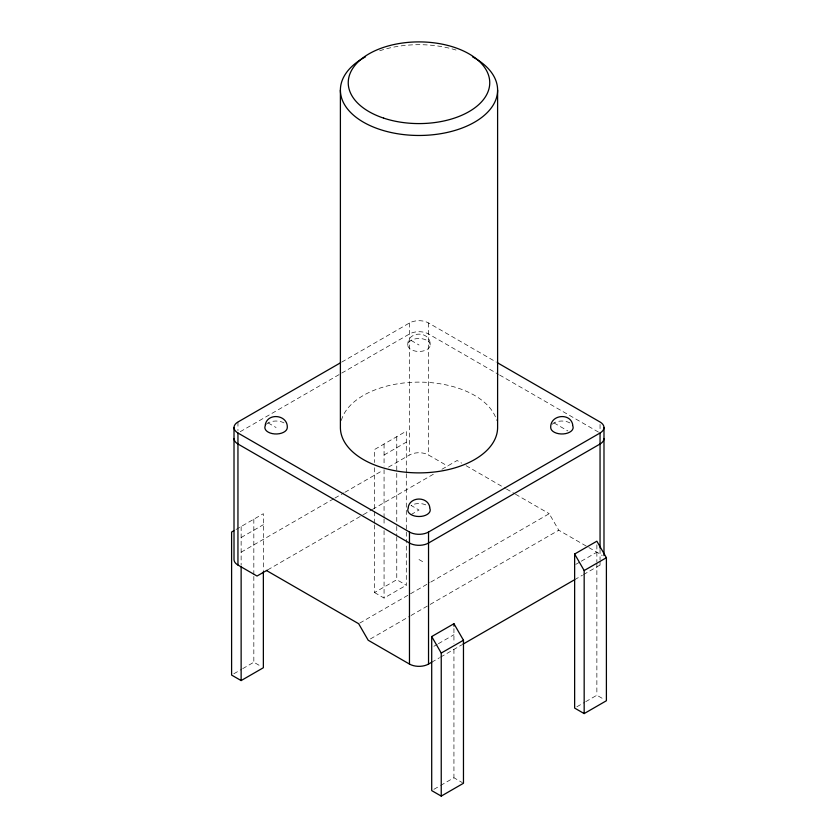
<?xml version="1.0" encoding="UTF-8"?>
<svg xmlns="http://www.w3.org/2000/svg" width="838" height="838" viewBox="0 0 838 838"><rect width="100%" height="100%" fill="white"/><g stroke="black" fill="none" stroke-linecap="round" stroke-linejoin="round"><path stroke-width="0.63" stroke-dasharray="4.19 3.14" d="M407.771 344.984C407.268 330.528 430.732 330.528 430.229 344.984A11.229 6.484 0 0 1 413.385 350.598A11.229 6.484 0 0 1 413.385 339.369A11.229 6.484 0 0 1 430.229 344.984M341.768 362.068L409.468 322.976A13.471 7.783 0 0 1 428.532 322.976L496.232 362.068M240.213 431.706L340.637 373.717M341.768 373.067L409.468 333.985A13.471 7.783 0 0 1 428.532 333.985L498.495 374.377M236.044 529.469L263.362 513.694L263.362 570.489M241.135 537.535L263.362 524.693M384.066 455.013L406.294 442.171M241.135 552.2L333.775 498.715M334.886 498.076L343.831 492.912M344.942 492.262L382.945 470.328M388.507 467.112L409.468 455.013A13.471 7.783 0 0 1 428.532 455.013L447.586 466.012M267.668 569.892L363.011 514.846M363.514 514.553L372.03 509.64M372.543 509.347L435.184 473.177M441.951 469.27L457.119 460.512L461.612 463.11M411.06 514.605L419 510.028L411.06 505.44A11.229 6.484 0 0 1 426.94 505.44M233.823 673.783L241.606 669.29M242.716 668.651L253.83 662.23L261.247 666.514M374.534 524.934L374.534 592.55L396.762 579.707L406.294 585.217L406.294 542.427M374.534 592.55L384.066 598.049L406.294 585.217M359.774 623.074L409.394 594.425M410.526 593.775L429.695 582.703M430.826 582.054L549.225 513.694L558.757 530.203L587.773 546.952M370.438 638.923L409.908 616.14M411.029 615.49L429.077 605.067M430.198 604.418L558.757 530.203M433.927 646.276L437.268 644.349M438.379 643.71L453.934 634.722M575.748 564.393L580.2 561.827M581.31 561.188L596.865 552.2M431.706 662.23L439.489 657.736M440.599 657.097L461.759 644.883M574.638 579.707L582.42 575.214M583.531 574.575L600.05 565.042A13.471 7.783 0 0 0 602.187 563.429M433.927 789.312L439.489 786.107M440.599 785.468L453.934 777.758L462.408 782.65M576.858 706.79L584.641 702.296M585.752 701.657L596.865 695.236L604.282 699.52M499.616 375.026L600.05 433.005M411.06 340.396L419 344.984M553.991 422.918L567.892 430.942M466.106 465.698L505.419 488.397M506.54 489.046L514.406 493.592M515.527 494.242L549.225 513.694M588.884 547.591L600.05 554.033A13.471 7.783 0 0 1 602.187 555.646M268.129 422.918L276.069 427.506M419 559.543L424.908 562.947M600.05 424.447L600.05 430.564M600.05 549.424L600.05 559.836M600.05 561.135L600.05 565.042M596.865 544.868L596.865 561.984M596.865 563.209L596.865 695.236M453.934 628.615L453.934 643.28M453.934 649.398L453.934 777.758M428.532 322.976L428.532 455.013M409.468 322.976L409.468 455.013M406.294 472.402L406.294 431.172L374.534 449.514L374.534 462.513M406.294 473.7L406.294 530.758M406.294 532.057L406.294 541.128M396.762 436.671L396.762 525.101M396.762 526.4L396.762 535.503M396.762 536.802L396.762 579.707M384.066 444.014L384.066 466.012M384.066 469.678L384.066 517.654M384.066 518.952L384.066 525.436M384.066 530.622L384.066 598.049M374.534 467.719L374.534 523.635M253.83 519.193L253.83 575.109M253.83 576.408L253.83 662.23M241.135 526.526L241.135 565.168M237.95 422.006L237.95 430.564M341.359 420.393A78.604 45.388 0 0 1 419 382.118A78.604 45.388 0 0 1 496.641 420.393M266.348 424.258A11.229 6.484 0 0 1 284.009 422.918M552.211 424.258A11.229 6.484 0 0 1 569.871 422.918M379.698 50.772A78.604 45.388 0 0 1 458.302 50.772"/><path stroke-width="1.26" d="M265.217 425.128C267.186 412.306 287.905 414.548 287.298 427.506A11.229 6.484 0 0 1 274.602 433.927A11.229 6.484 0 0 1 265.217 425.83M408.148 507.65C409.782 496.18 428.218 496.18 429.852 507.65M340.637 362.718L237.95 422.006A13.471 7.783 0 0 0 237.95 433.005L237.95 565.042L257.015 576.041L267.165 570.186M233.823 530.747L231.602 532.036L231.602 675.072L241.135 680.571L263.362 667.739L263.362 571.778M237.95 433.005L409.468 532.025A13.471 7.783 0 0 0 428.532 532.025L600.05 433.005A13.471 7.783 0 0 0 600.05 422.006L497.363 362.718M431.706 636.555L453.934 623.723L463.466 640.222L463.466 783.268L441.238 796.1L431.706 790.601L431.706 636.555L441.238 653.064L441.238 796.1M574.638 554.033L596.865 541.201L606.398 557.71L606.398 700.746L584.17 713.578L574.638 708.079L574.638 554.033L584.17 570.542L584.17 713.578M441.238 653.064L463.466 640.222M584.17 570.542L606.398 557.71M266.536 570.542L358.654 623.723L368.175 640.222L409.468 664.063A13.471 7.783 0 0 0 428.532 664.063L431.706 662.23M462.88 644.233L574.638 579.707M572.783 425.128C570.814 412.306 550.095 414.548 550.702 427.506A11.229 6.484 0 0 0 563.398 433.927A11.229 6.484 0 0 0 572.783 425.83M603.989 427.506L603.989 555.636M600.05 433.005L600.05 548.125M497.604 90.085L497.604 427.506A78.604 45.388 0 0 1 419 472.883A78.604 45.388 0 0 1 340.396 427.506L340.396 90.085M453.934 623.723L453.934 626.164M428.532 532.025L428.532 664.063M409.468 532.025L409.468 664.063M241.135 566.467L241.135 680.571M234.012 427.506L234.012 559.543A13.471 7.783 0 0 0 237.95 565.042M603.989 438.504A13.471 7.783 0 0 1 600.05 444.004L428.532 543.034A13.471 7.783 0 0 1 409.468 543.034L237.95 444.004A13.471 7.783 0 0 1 234.012 438.504M429.852 508.341A11.229 6.484 0 0 1 419 516.512A11.229 6.484 0 0 1 408.148 508.341M472.485 56.816A78.604 45.388 0 0 1 475.272 121.772A78.604 45.388 0 0 1 362.728 121.772A78.604 45.388 0 0 1 365.515 56.816M383.626 118.116A70.748 40.842 0 0 0 489.748 82.742A70.748 40.842 0 0 0 383.626 47.368A70.748 40.842 0 0 0 383.626 118.116"/></g></svg>
